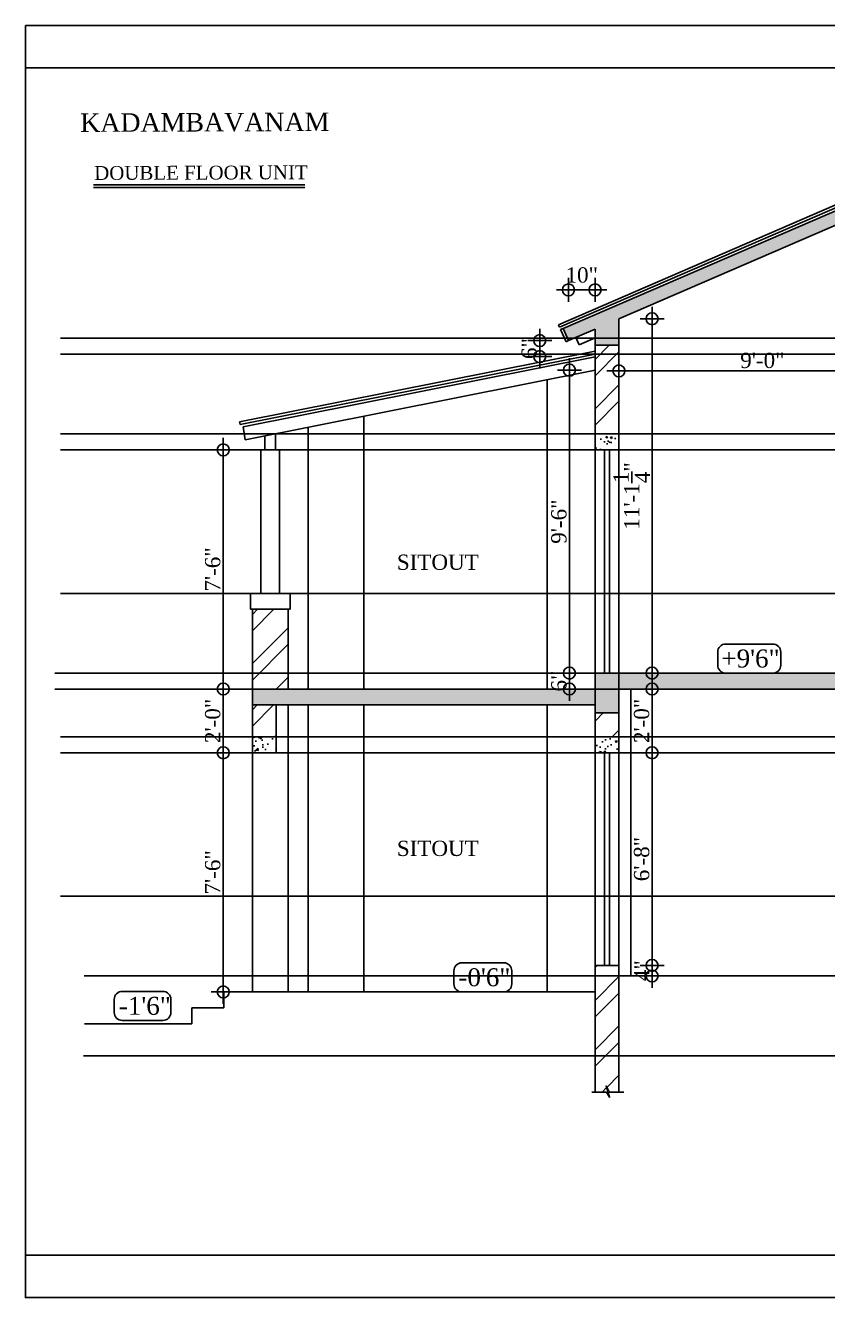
# Model space of a CAD drawing. Extents: x -4781 to 3971, y -2954 to -1072.
# Drawn here: x 627.3 to 929.3, y -2281.8 to -1803 of the extents above; entities that cross this region are included whole.
import ezdxf

# ---------------------------------------------------------------- set-up
doc = ezdxf.new("R2010")
doc.units = 0
doc.header["$LTSCALE"] = 20
doc.header["$MEASUREMENT"] = 0
doc.header["$PDMODE"] = 34
doc.layers.get('0').update_dxf_attribs({"linetype": 'CONTINUOUS'})
doc.layers.get('DEFPOINTS').update_dxf_attribs({"linetype": 'CONTINUOUS'})
for name, color, linetype in [('border', 230, 'CONTINUOUS'), ('BORTEXT', 2, 'CONTINUOUS'), ('DIMLINE', 254, 'CONTINUOUS'), ('glass', 4, 'CONTINUOUS'), ('HATCH', 8, 'CONTINUOUS'), ('text', 2, 'CONTINUOUS'), ('TEXTS', 2, 'CONTINUOUS'), ('tile', 22, 'CONTINUOUS'), ('wall', 13, 'CONTINUOUS'), ('WINDOW', 4, 'CONTINUOUS'), ('WOOD', 7, 'CONTINUOUS')]:
    doc.layers.add(name, color=color, linetype=linetype)
doc.layers.add('correct', color=230, linetype='CONTINUOUS', plot=False)
doc.layers.add('guide', color=211, linetype='CONTINUOUS', plot=False)
doc.styles.add('DIMTEXT', font='times_1.ttf')
doc.styles.add('STYLE1', font='times_1.ttf')
doc.styles.add('style5', font='times_1.ttf')
doc.dimstyles.new('ARCH_48_0', dxfattribs={"dimtxt": 5.75, "dimasz": 2.25, "dimexe": 0.25, "dimexo": 0, "dimgap": 1, "dimtad": 1, "dimzin": 3, "dimdsep": 46, "dimlunit": 4, "dimtxsty": 'DIMTEXT', "dimblk": 'BLK', "dimcen": 0, "dimdle": 0.09375, "dimse1": 1, "dimse2": 1, "dimclrd": 254, "dimclrt": 3, "dimadec": 1, "dimazin": 0, "dimtfac": 1, "dimtix": 1, "dimtmove": 2, "dimatfit": 3, "dimldrblk": 'NONE', "dimfxl": 0.25, "dimtvp": 1.4625, "dimtolj": 1, "dimtzin": 15, "dimarcsym": 0})
pattern_1 = [(130, (8888.972, -2468.209), (-7.172602, -0.6275213), [0.75, -8.25]), (185, (8888.972, -2468.209), (1.387513, 7.521921), [0.6, -6.6]), (79.5486, (8888.374, -2468.261), (-5.785094, 6.8943954), [0.637402, -7.011421]), (133.8158, (8888.972, -2466.209), (-10.6724105, -1.65519), [1.125, -12.375]), (83.3644, (8888.082, -2466.347), (-9.346627, 9.741179), [0.956103, -10.51713]), (188.8158, (8888.972, -2466.209), (-9.34662, 9.741186), [0.9, -9.9]), (159, (8887.972, -2466.709), (-5.9690705, -4.026189), [0.75, -8.25]), (214, (8887.972, -2466.709), (-2.433153, 7.2515005), [0.6, -6.6]), (108.5486, (8887.4744, -2467.0445), (-8.402226, 3.225305), [0.637402, -7.011421]), (142.5, (8888.9719, -2468.209), (-0.12159855, 3.3289385), [0, -6.52, 0, -6.7, 0, -6.625]), (172.5, (8888.972, -2468.209), (-2.6306954, 3.9441171), [0, -3.82, 0, -6.37, 0, -2.525]), (212.5, (8891.2019, -2468.209), (-5.3382244, -0.2255487), [0, -2.5, 0, -7.8, 0, -10.35]), (222.5, (8892.202, -2468.209), (-5.8318617, 1.0010498), [0, -3.25, 0, -5.18, 0, -7.35])]
pattern_2 = [(45, (1156.224, -1001.717), (-9.28078, 9.28078), []), (45, (1162.411, -1001.717), (-9.28078, 9.28078), [])]
pattern_3 = [(50, (304.679, 0), (7.172602, -0.627521), [0.75, -8.25]), (355, (304.679, 0), (-1.387513, 7.521921), [0.6, -6.6]), (100.4514, (305.277, -0.052), (5.785094, 6.894395), [0.637402, -7.01142]), (46.1842, (304.679, 2), (10.67241, -1.65519), [1.125, -12.375]), (96.6356, (305.569, 1.862), (9.346627, 9.74118), [0.956103, -10.51713]), (351.1842, (304.679, 2), (9.34662, 9.741186), [0.9, -9.9]), (21, (305.679, 1.5), (5.96907, -4.026189), [0.75, -8.25]), (326, (305.679, 1.5), (2.433153, 7.2515), [0.6, -6.6]), (71.4514, (306.1766, 1.1645), (8.402226, 3.225305), [0.637402, -7.01142]), (37.5, (304.6792, 0), (0.1215986, 3.3289385), [0, -6.52, 0, -6.7, 0, -6.625]), (7.5, (304.6792, 0), (2.6306954, 3.944117), [0, -3.82, 0, -6.37, 0, -2.525]), (327.5, (302.4492, 0), (5.3382244, -0.2255487), [0, -2.5, 0, -7.8, 0, -10.35]), (317.5, (301.449, 0), (5.831862, 1.00105), [0, -3.25, 0, -5.18, 0, -7.35])]
pattern_4 = [(45, (304.679, 0), (-9.28078, 9.28078), []), (45, (310.866, 0), (-9.28078, 9.28078), [])]

# ---------------------------------------------------------------- blocks, each defined once
blk = doc.blocks.new('BLK')
for q in [(-2, 0), (0, 2), (2, 0), (0, -2)]:
    blk.add_line((0, 0), q)
blk.add_circle((0, 0), 1)
blk = doc.blocks.new('*D57')
at = {"layer": 'DEFPOINTS', "color": 0, "lineweight": -2, "transparency": 16777216}
for p in [(850.76, -2156.78), (863.24, -2156.78), (850.76, -2160.78)]:
    blk.add_point(p, dxfattribs=at)
at = {"layer": 'DIMLINE', "color": 254, "lineweight": -2, "transparency": 16777216}
for p, q in [((863.24, -2154.53), (863.24, -2152.28)), ((863.24, -2160.78), (863.24, -2156.78)), ((863.24, -2163.03), (863.24, -2165.28))]:
    blk.add_line(p, q, dxfattribs=at)
at = {"layer": 'DIMLINE', "color": 254, "lineweight": -2, "transparency": 16777216, "xscale": 2.25, "yscale": 2.25, "zscale": 2.25}
for p, rotation in [((863.24, -2156.78), 270), ((863.24, -2160.78), 90)]:
    blk.add_blockref('BLK', p, dxfattribs=dict(at, rotation=rotation))
at = {"layer": 'DIMLINE', "color": 3, "lineweight": -2, "transparency": 16777216, "insert": (859.37, -2158.78), "char_height": 5.75, "attachment_point": 5, "rotation": 90, "style": 'DIMTEXT'}
blk.add_mtext('\\A1;4"', dxfattribs=at)
blk = doc.blocks.new('_None')
blk = doc.blocks.new('*D58')
at = {"layer": 'DEFPOINTS', "color": 0, "lineweight": -2, "transparency": 16777216}
for p in [(850.76, -2076.78), (863.24, -2076.78), (850.76, -2156.78)]:
    blk.add_point(p, dxfattribs=at)
at = {"layer": 'DIMLINE', "color": 254, "lineweight": -2, "transparency": 16777216}
blk.add_line((863.24, -2154.53), (863.24, -2079.03), dxfattribs=at)
at = {"layer": 'DIMLINE', "color": 254, "lineweight": -2, "transparency": 16777216, "xscale": 2.25, "yscale": 2.25, "zscale": 2.25}
for p, rotation in [((863.24, -2076.78), 90), ((863.24, -2156.78), 270)]:
    blk.add_blockref('BLK', p, dxfattribs=dict(at, rotation=rotation))
at = {"layer": 'DIMLINE', "color": 3, "lineweight": -2, "transparency": 16777216, "insert": (859.32, -2116.78), "char_height": 5.75, "attachment_point": 5, "rotation": 90, "style": 'DIMTEXT'}
blk.add_mtext('\\A1;6\'-8"', dxfattribs=at)
blk = doc.blocks.new('*D59')
at = {"layer": 'DEFPOINTS', "color": 0, "lineweight": -2, "transparency": 16777216}
for p in [(850.76, -2052.78), (863.24, -2052.78), (850.76, -2076.78)]:
    blk.add_point(p, dxfattribs=at)
at = {"layer": 'DIMLINE', "color": 254, "lineweight": -2, "transparency": 16777216}
blk.add_line((863.24, -2074.53), (863.24, -2055.03), dxfattribs=at)
at = {"layer": 'DIMLINE', "color": 254, "lineweight": -2, "transparency": 16777216, "xscale": 2.25, "yscale": 2.25, "zscale": 2.25}
for p, rotation in [((863.24, -2052.78), 90), ((863.24, -2076.78), 270)]:
    blk.add_blockref('BLK', p, dxfattribs=dict(at, rotation=rotation))
at = {"layer": 'DIMLINE', "color": 3, "lineweight": -2, "transparency": 16777216, "insert": (859.32, -2064.78), "char_height": 5.75, "attachment_point": 5, "rotation": 90, "style": 'DIMTEXT'}
blk.add_mtext('\\A1;2\'-0"', dxfattribs=at)
blk = doc.blocks.new('*D62')
at = {"layer": 'DEFPOINTS', "color": 0, "lineweight": -2, "transparency": 16777216}
for p in [(716.01, -1962.78), (701.8, -2052.78), (712.76, -2052.78)]:
    blk.add_point(p, dxfattribs=at)
at = {"layer": 'DIMLINE', "color": 254, "lineweight": -2, "transparency": 16777216}
blk.add_line((701.8, -1965.03), (701.8, -2050.53), dxfattribs=at)
at = {"layer": 'DIMLINE', "color": 254, "lineweight": -2, "transparency": 16777216, "xscale": 2.25, "yscale": 2.25, "zscale": 2.25}
for p, rotation in [((701.8, -1962.78), 90), ((701.8, -2052.78), 270)]:
    blk.add_blockref('BLK', p, dxfattribs=dict(at, rotation=rotation))
at = {"layer": 'DIMLINE', "color": 3, "lineweight": -2, "transparency": 16777216, "insert": (697.86, -2007.78), "char_height": 5.75, "attachment_point": 5, "rotation": 90, "style": 'DIMTEXT'}
blk.add_mtext('\\A1;7\'-6"', dxfattribs=at)
blk = doc.blocks.new('*D63')
at = {"layer": 'DEFPOINTS', "color": 0, "lineweight": -2, "transparency": 16777216}
for p in [(841.76, -1932.78), (832.1, -2046.78), (841.76, -2046.78)]:
    blk.add_point(p, dxfattribs=at)
at = {"layer": 'DIMLINE', "color": 254, "lineweight": -2, "transparency": 16777216}
blk.add_line((832.1, -1935.03), (832.1, -2044.53), dxfattribs=at)
at = {"layer": 'DIMLINE', "color": 254, "lineweight": -2, "transparency": 16777216, "xscale": 2.25, "yscale": 2.25, "zscale": 2.25}
for p, rotation in [((832.1, -1932.78), 90), ((832.1, -2046.78), 270)]:
    blk.add_blockref('BLK', p, dxfattribs=dict(at, rotation=rotation))
at = {"layer": 'DIMLINE', "color": 3, "lineweight": -2, "transparency": 16777216, "insert": (828.17, -1989.78), "char_height": 5.75, "attachment_point": 5, "rotation": 90, "style": 'DIMTEXT'}
blk.add_mtext('\\A1;9\'-6"', dxfattribs=at)
blk = doc.blocks.new('*D65')
at = {"layer": 'DEFPOINTS', "color": 0, "lineweight": -2, "transparency": 16777216}
for p in [(841.76, -2046.78), (832.1, -2052.78), (841.76, -2052.78)]:
    blk.add_point(p, dxfattribs=at)
at = {"layer": 'DIMLINE', "color": 254, "lineweight": -2, "transparency": 16777216}
for p, q in [((832.1, -2044.53), (832.1, -2042.28)), ((832.1, -2046.78), (832.1, -2052.78)), ((832.1, -2055.03), (832.1, -2057.28))]:
    blk.add_line(p, q, dxfattribs=at)
at = {"layer": 'DIMLINE', "color": 254, "lineweight": -2, "transparency": 16777216, "xscale": 2.25, "yscale": 2.25, "zscale": 2.25}
for p, rotation in [((832.1, -2046.78), 270), ((832.1, -2052.78), 90)]:
    blk.add_blockref('BLK', p, dxfattribs=dict(at, rotation=rotation))
at = {"layer": 'DIMLINE', "color": 3, "lineweight": -2, "transparency": 16777216, "insert": (828.18, -2049.78), "char_height": 5.75, "attachment_point": 5, "rotation": 90, "style": 'DIMTEXT'}
blk.add_mtext('\\A1;6"', dxfattribs=at)
blk = doc.blocks.new('*D359')
at = {"layer": 'DEFPOINTS', "color": 0, "lineweight": -2, "transparency": 16777216}
for p in [(958.76, -1878.69), (958.76, -1933.07), (850.76, -1941.07)]:
    blk.add_point(p, dxfattribs=at)
at = {"layer": 'DIMLINE', "color": 254, "lineweight": -2, "transparency": 16777216}
blk.add_line((853.01, -1933.07), (956.51, -1933.07), dxfattribs=at)
at = {"layer": 'DIMLINE', "color": 254, "lineweight": -2, "transparency": 16777216, "xscale": 2.25, "yscale": 2.25, "zscale": 2.25, "rotation": 180}
blk.add_blockref('BLK', (850.76, -1933.07), dxfattribs=at)
at = {"layer": 'DIMLINE', "color": 254, "lineweight": -2, "transparency": 16777216, "xscale": 2.25, "yscale": 2.25, "zscale": 2.25}
blk.add_blockref('BLK', (958.76, -1933.07), dxfattribs=at)
at = {"layer": 'DIMLINE', "color": 3, "lineweight": -2, "transparency": 16777216, "insert": (904.76, -1929.14), "char_height": 5.75, "attachment_point": 5, "style": 'DIMTEXT'}
blk.add_mtext('\\A1;9\'-0"', dxfattribs=at)
blk = doc.blocks.new('*D500')
at = {"layer": 'DEFPOINTS', "color": 0, "lineweight": -2, "transparency": 16777216}
for p in [(850.76, -1913.46), (850.76, -2046.78), (863.24, -2046.78)]:
    blk.add_point(p, dxfattribs=at)
at = {"layer": 'DIMLINE', "color": 254, "lineweight": -2, "transparency": 16777216}
blk.add_line((863.24, -1915.71), (863.24, -2044.53), dxfattribs=at)
at = {"layer": 'DIMLINE', "color": 254, "lineweight": -2, "transparency": 16777216, "xscale": 2.25, "yscale": 2.25, "zscale": 2.25}
for p, rotation in [((863.24, -1913.46), 90), ((863.24, -2046.78), 270)]:
    blk.add_blockref('BLK', p, dxfattribs=dict(at, rotation=rotation))
at = {"layer": 'DIMLINE', "color": 3, "lineweight": -2, "transparency": 16777216, "insert": (855.55, -1980.12), "char_height": 5.75, "attachment_point": 5, "rotation": 90, "style": 'DIMTEXT'}
blk.add_mtext('\\A1;11\'-1{\\H1.000000x;\\S1/4;}"', dxfattribs=at)
blk = doc.blocks.new('*D501')
at = {"layer": 'DEFPOINTS', "color": 0, "lineweight": -2, "transparency": 16777216}
for p in [(841.76, -1902.57), (831.76, -1921.67), (841.76, -1921.67)]:
    blk.add_point(p, dxfattribs=at)
at = {"layer": 'DIMLINE', "color": 254, "lineweight": -2, "transparency": 16777216}
blk.add_line((834.01, -1902.57), (839.51, -1902.57), dxfattribs=at)
at = {"layer": 'DIMLINE', "color": 254, "lineweight": -2, "transparency": 16777216, "xscale": 2.25, "yscale": 2.25, "zscale": 2.25, "rotation": 180}
blk.add_blockref('BLK', (831.76, -1902.57), dxfattribs=at)
at = {"layer": 'DIMLINE', "color": 254, "lineweight": -2, "transparency": 16777216, "xscale": 2.25, "yscale": 2.25, "zscale": 2.25}
blk.add_blockref('BLK', (841.76, -1902.57), dxfattribs=at)
at = {"layer": 'DIMLINE', "color": 3, "lineweight": -2, "transparency": 16777216, "insert": (836.76, -1897), "char_height": 5.75, "attachment_point": 5, "style": 'DIMTEXT'}
blk.add_mtext('\\A1;10"', dxfattribs=at)
blk = doc.blocks.new('*D502')
at = {"layer": 'DEFPOINTS', "color": 0, "lineweight": -2, "transparency": 16777216}
for p in [(820.94, -1921.67), (831.76, -1921.67), (831.76, -1927.67)]:
    blk.add_point(p, dxfattribs=at)
at = {"layer": 'DIMLINE', "color": 254, "lineweight": -2, "transparency": 16777216}
for p, q in [((820.94, -1919.42), (820.94, -1917.17)), ((820.94, -1927.67), (820.94, -1921.67)), ((820.94, -1929.92), (820.94, -1932.17))]:
    blk.add_line(p, q, dxfattribs=at)
at = {"layer": 'DIMLINE', "color": 254, "lineweight": -2, "transparency": 16777216, "xscale": 2.25, "yscale": 2.25, "zscale": 2.25}
for p, rotation in [((820.94, -1921.67), 270), ((820.94, -1927.67), 90)]:
    blk.add_blockref('BLK', p, dxfattribs=dict(at, rotation=rotation))
at = {"layer": 'DIMLINE', "color": 3, "lineweight": -2, "transparency": 16777216, "insert": (817.01, -1924.67), "char_height": 5.75, "attachment_point": 5, "rotation": 90, "style": 'DIMTEXT'}
blk.add_mtext('\\A1;6"', dxfattribs=at)
blk = doc.blocks.new('*D507')
at = {"layer": 'DEFPOINTS', "color": 0, "lineweight": -2, "transparency": 16777216}
for p in [(712.76, -2052.78), (701.8, -2076.78), (712.76, -2076.78)]:
    blk.add_point(p, dxfattribs=at)
at = {"layer": 'DIMLINE', "color": 254, "lineweight": -2, "transparency": 16777216}
blk.add_line((701.8, -2055.03), (701.8, -2074.53), dxfattribs=at)
at = {"layer": 'DIMLINE', "color": 254, "lineweight": -2, "transparency": 16777216, "xscale": 2.25, "yscale": 2.25, "zscale": 2.25}
for p, rotation in [((701.8, -2052.78), 90), ((701.8, -2076.78), 270)]:
    blk.add_blockref('BLK', p, dxfattribs=dict(at, rotation=rotation))
at = {"layer": 'DIMLINE', "color": 3, "lineweight": -2, "transparency": 16777216, "insert": (697.87, -2064.78), "char_height": 5.75, "attachment_point": 5, "rotation": 90, "style": 'DIMTEXT'}
blk.add_mtext('\\A1;2\'-0"', dxfattribs=at)
blk = doc.blocks.new('*D508')
at = {"layer": 'DEFPOINTS', "color": 0, "lineweight": -2, "transparency": 16777216}
for p in [(712.76, -2076.78), (701.8, -2166.78), (712.76, -2166.78)]:
    blk.add_point(p, dxfattribs=at)
at = {"layer": 'DIMLINE', "color": 254, "lineweight": -2, "transparency": 16777216}
blk.add_line((701.8, -2079.03), (701.8, -2164.53), dxfattribs=at)
at = {"layer": 'DIMLINE', "color": 254, "lineweight": -2, "transparency": 16777216, "xscale": 2.25, "yscale": 2.25, "zscale": 2.25}
for p, rotation in [((701.8, -2076.78), 90), ((701.8, -2166.78), 270)]:
    blk.add_blockref('BLK', p, dxfattribs=dict(at, rotation=rotation))
at = {"layer": 'DIMLINE', "color": 3, "lineweight": -2, "transparency": 16777216, "insert": (697.86, -2121.78), "char_height": 5.75, "attachment_point": 5, "rotation": 90, "style": 'DIMTEXT'}
blk.add_mtext('\\A1;7\'-6"', dxfattribs=at)

msp = doc.modelspace()

# ---------------------------------------------------------------- hatches: boundary and pattern name
at = {"layer": 'HATCH', "lineweight": -2}
h = msp.add_hatch(dxfattribs=at)
h.set_pattern_fill('AR-CONC', color=8, style=0)
h.set_pattern_definition(pattern_3)
h.paths.add_polyline_path([(958.761, -1861.335), (829.731, -1917.102), (831.761, -1921.671), (841.761, -1917.349), (841.761, -1923.349), (850.761, -1923.349), (850.761, -1913.459), (958.761, -1866.782), (1066.761, -1913.459), (1066.761, -1923.349), (1075.761, -1923.349), (1075.761, -1917.349), (1085.761, -1921.671), (1087.792, -1917.102)])
at = {"layer": 'HATCH'}
h = msp.add_hatch(dxfattribs=at)
h.set_pattern_fill('ANSI32', color=8, scale=35, style=0)
h.set_pattern_definition(pattern_2)
h.paths.add_polyline_path([(841.761, -1956.782), (850.761, -1956.782), (850.761, -1923.349), (841.761, -1923.349)])
h = msp.add_hatch(dxfattribs=at)
h.set_pattern_fill('AR-CONC', color=256, style=0)
h.set_pattern_definition(pattern_1)
h.paths.add_polyline_path([(850.761, -1956.782), (841.761, -1956.782), (841.761, -1962.782), (850.761, -1962.782)])
h = msp.add_hatch(dxfattribs=at)
h.set_pattern_fill('ANSI32', color=8, scale=35, style=0)
h.set_pattern_definition([(45, (603.465, -1001.717), (-9.28078, 9.28078), []), (45, (609.653, -1001.717), (-9.28078, 9.28078), [])])
h.paths.add_polyline_path([(712.761, -2022.782), (712.761, -2052.782), (726.261, -2052.782), (726.261, -2022.782)])
h = msp.add_hatch(dxfattribs=at)
h.set_pattern_fill('AR-CONC', color=256, scale=0.05, style=0)
h.set_pattern_definition([(50, (-702.939, -331.962), (9.109233, -0.796954), [0.9525, -10.4775]), (355, (-702.939, -331.962), (-1.76214, 9.552832), [0.762, -8.382]), (100.451, (-702.1795, -332.029), (7.347125, 8.755834), [0.8095, -8.9045]), (46.1842, (-702.939, -329.422), (13.55395, -2.102116), [1.42875, -15.71625]), (96.6356, (-701.809, -329.597), (11.87021, 12.37128), [1.21425, -13.35675]), (351.184, (-702.939, -329.422), (11.87023, 12.371256), [1.143, -12.573]), (21, (-701.669, -330.057), (7.580744, -5.113276), [0.9525, -10.4775]), (326, (-701.669, -330.057), (3.0901, 9.2094), [0.762, -8.382]), (71.4514, (-701.037, -330.483), (10.670825, 4.096143), [0.8095, -8.9045]), (37.5, (-702.9386, -331.962), (0.15443, 4.227752), [0, -8.2804, 0, -8.509, 0, -8.41375]), (7.5, (-702.9386, -331.962), (3.340983, 5.009029), [0, -4.8514, 0, -8.0899, 0, -3.20675]), (327.5, (-705.7707, -331.962), (6.7795298, -0.286437), [0, -3.175, 0, -9.906, 0, -13.1445]), (317.5, (-707.041, -331.962), (7.406459, 1.271325), [0, -4.1275, 0, -6.5786, 0, -9.3345])])
h.paths.add_polyline_path([(712.761, -2058.782), (841.761, -2058.782), (841.761, -2061.782), (850.761, -2061.782), (850.761, -2052.782), (1066.761, -2052.782), (1066.761, -2064.782), (1075.761, -2064.782), (1075.761, -2046.782), (841.761, -2046.782), (841.761, -2052.782), (712.761, -2052.782)])
h = msp.add_hatch(dxfattribs=at)
h.set_pattern_fill('ANSI32', color=8, scale=35, style=0)
h.set_pattern_definition(pattern_4)
h.paths.add_polyline_path([(721.761, -2058.782), (712.761, -2058.782), (712.761, -2068.955, 0.1350876), (721.761, -2069.313)])
h = msp.add_hatch(dxfattribs=at)
h.set_pattern_fill('ANSI32', color=8, scale=35, style=0)
h.set_pattern_definition(pattern_2)
h.paths.add_polyline_path([(850.761, -2070.782), (850.761, -2061.782), (841.761, -2061.782), (841.761, -2070.782)])
h = msp.add_hatch(dxfattribs=at)
h.set_pattern_fill('ANSI32', color=8, scale=35, style=0)
h.set_pattern_definition(pattern_4)
edge = h.paths.add_edge_path()
edge.add_line((721.761, -2070.782), (721.761, -2069.313))
edge.add_arc((717.911, -2052.782), 16.973, 252.33981, 283.1133, ccw=False)
edge.add_line((712.761, -2068.955), (712.761, -2070.782))
edge.add_line((712.761, -2070.782), (721.761, -2070.782))
at = {"layer": 'HATCH', "lineweight": -2}
h = msp.add_hatch(dxfattribs=at)
h.set_pattern_fill('AR-CONC', color=8, style=0)
h.set_pattern_definition(pattern_3)
h.paths.add_polyline_path([(721.761, -2076.782), (721.761, -2070.782), (712.761, -2070.782), (712.761, -2076.782)])
at = {"layer": 'HATCH'}
h = msp.add_hatch(dxfattribs=at)
h.set_pattern_fill('AR-CONC', color=256, style=0)
h.set_pattern_definition(pattern_1)
h.paths.add_polyline_path([(841.761, -2070.782), (850.761, -2070.782), (850.761, -2076.782), (841.761, -2076.782)])
h = msp.add_hatch(dxfattribs=at)
h.set_pattern_fill('ANSI32', color=8, scale=35, style=0)
h.set_pattern_definition(pattern_2)
h.paths.add_polyline_path([(841.761, -2204.464), (846.629, -2204.464), (845.924, -2202.153), (847.039, -2204.468), (850.761, -2204.468), (850.761, -2156.782), (841.761, -2156.782)])

# ---------------------------------------------------------------- linework, layer by layer
for p, q in [((823.761, -2052.782), (823.761, -1936.364)), ((754.761, -2052.782), (754.761, -1950.095)), ((733.761, -2052.782), (733.761, -1954.573)), ((726.261, -2046.782), (733.761, -2046.782)), ((726.261, -2166.782), (726.261, -2058.782)), ((733.761, -2166.782), (733.761, -2058.782)), ((754.761, -2166.782), (754.761, -2058.782)), ((823.761, -2166.782), (823.761, -2058.782)), ((712.761, -2166.782), (712.761, -2076.782)), ((733.761, -2076.782), (726.261, -2076.782)), ((841.761, -2076.782), (841.761, -2156.782)), ((850.761, -2076.782), (850.761, -2156.782))]:
    msp.add_line(p, q)
at = {"lineweight": -2}
for p, q in [((841.761, -1962.782), (841.761, -2046.782)), ((850.761, -1962.782), (850.761, -2046.782)), ((855.261, -2160.782), (855.261, -2052.782))]:
    msp.add_line(p, q, dxfattribs=at)
msp.add_lwpolyline([(852.597, -2204.468), (847.039, -2204.468), (845.924, -2202.153), (847.222, -2206.408), (846.02, -2204.464), (840.569, -2204.464)])
at = {"layer": 'border', "lineweight": -2}
for p, q in [((627.346, -1818.968), (1958.558, -1818.968)), ((627.346, -2265.879), (1958.558, -2265.879))]:
    msp.add_line(p, q, dxfattribs=at)
at = {"layer": 'BORTEXT', "color": 0}
for points in [[(890.927, -2035.859), (908.655, -2035.859, -0.4142136), (911.655, -2038.859), (911.655, -2043.81, -0.4142136), (908.655, -2046.81), (890.927, -2046.81, -0.4142136), (887.927, -2043.81), (887.927, -2038.859, -0.4142136)], [(791.612, -2155.831), (807.411, -2155.831, -0.4142136), (810.411, -2158.831), (810.411, -2163.782, -0.4142136), (807.411, -2166.782), (791.612, -2166.782, -0.4142136), (788.612, -2163.782), (788.612, -2158.831, -0.4142136)], [(663.79, -2166.568), (679.098, -2166.568, -0.4142136), (682.098, -2169.568), (682.098, -2174.52, -0.4142136), (679.098, -2177.52), (663.79, -2177.52, -0.4142136), (660.79, -2174.52), (660.79, -2169.568, -0.4142136)]]:
    msp.add_lwpolyline(points, format="xyb", close=True, dxfattribs=at)
at = {"layer": 'correct', "color": 3, "lineweight": -2}
msp.add_lwpolyline([(627.346, -1803.05), (1958.558, -1803.05), (1958.558, -2281.798), (627.346, -2281.798)], close=True, dxfattribs=at)
at = {"layer": 'glass', "lineweight": -2}
for p, q in [((845.261, -1962.782), (845.261, -2046.782)), ((847.261, -1962.782), (847.261, -2046.782))]:
    msp.add_line(p, q, dxfattribs=at)
at = {"layer": 'guide', "color": 3}
for p, q in [((1174.624, -1920.782), (640.485, -1920.782)), ((1174.624, -1926.782), (640.485, -1926.782)), ((1172.587, -2046.782), (638.448, -2046.782)), ((1172.587, -2052.782), (638.448, -2052.782))]:
    msp.add_line(p, q, dxfattribs=at)
at = {"layer": 'guide'}
for p, q in [((841.761, -2178.782), (841.761, -1920.782)), ((850.761, -2178.782), (850.761, -1920.782))]:
    msp.add_line(p, q, dxfattribs=at)
at = {"layer": 'guide', "color": 1}
for p, q in [((1174.624, -1956.782), (640.485, -1956.782)), ((1174.624, -1962.782), (640.485, -1962.782)), ((1174.624, -2070.782), (640.485, -2070.782)), ((1174.624, -2076.782), (640.485, -2076.782))]:
    msp.add_line(p, q, dxfattribs=at)
at = {"layer": 'guide', "color": 5}
for p, q in [((1174.624, -2016.782), (640.485, -2016.782)), ((1174.624, -2130.782), (640.485, -2130.782))]:
    msp.add_line(p, q, dxfattribs=at)
at = {"layer": 'guide', "color": 11}
for p, q in [((1174.624, -2160.782), (649.485, -2160.782)), ((1180.5, -2190.781), (649.186, -2190.796))]:
    msp.add_line(p, q, dxfattribs=at)
at = {"layer": 'TEXTS', "color": 7}
for p, q in [((732.534, -1863.003), (652.983, -1863.003)), ((732.534, -1863.995), (652.983, -1863.995))]:
    msp.add_line(p, q, dxfattribs=at)
at = {"layer": 'tile', "lineweight": -2}
for p, q in [((828.019, -1915.663), (958.761, -1859.157)), ((828.416, -1916.581), (958.761, -1860.246)), ((828.416, -1916.581), (828.019, -1915.663)), ((707.938, -1952.282), (841.761, -1925.684)), ((708.132, -1953.263), (841.761, -1926.703)), ((708.132, -1953.263), (707.938, -1952.282))]:
    msp.add_line(p, q, dxfattribs=at)
at = {"layer": 'wall'}
for p, q in [((829.731, -1917.102), (958.761, -1861.335)), ((850.761, -1913.459), (958.761, -1866.782)), ((850.761, -1962.782), (850.761, -1913.459)), ((831.761, -1921.671), (829.731, -1917.102)), ((831.761, -1921.671), (841.761, -1917.349)), ((841.761, -1917.349), (841.761, -1962.782)), ((850.761, -1923.349), (841.761, -1923.349)), ((841.761, -1956.782), (850.761, -1956.782)), ((841.761, -1962.782), (850.761, -1962.782)), ((727.011, -2016.782), (712.011, -2016.782)), ((712.011, -2022.782), (712.011, -2016.782)), ((727.011, -2022.782), (727.011, -2016.782)), ((727.011, -2022.782), (712.011, -2022.782)), ((726.261, -2052.782), (726.261, -2022.782)), ((841.761, -2046.782), (841.761, -2052.782)), ((1075.761, -2046.782), (841.761, -2046.782)), ((841.761, -2052.782), (712.761, -2052.782)), ((850.761, -2052.782), (850.761, -2076.782)), ((1066.761, -2052.782), (850.761, -2052.782)), ((841.761, -2058.782), (712.761, -2058.782)), ((712.761, -2076.782), (712.761, -2058.782)), ((721.761, -2076.782), (721.761, -2058.782)), ((841.761, -2058.782), (841.761, -2076.782)), ((850.761, -2061.782), (841.761, -2061.782)), ((721.761, -2070.782), (712.761, -2070.782)), ((850.761, -2070.782), (841.761, -2070.782)), ((721.761, -2076.782), (712.761, -2076.782)), ((850.761, -2076.782), (841.761, -2076.782)), ((841.761, -2156.782), (841.761, -2204.464)), ((850.761, -2156.782), (841.761, -2156.782)), ((850.761, -2156.782), (850.761, -2204.468)), ((1066.761, -2160.782), (850.761, -2160.782)), ((841.761, -2166.782), (702.039, -2166.782)), ((702.039, -2166.782), (702.039, -2172.782)), ((649.641, -2178.802), (690.039, -2178.813))]:
    msp.add_line(p, q, dxfattribs=at)
at = {"layer": 'wall', "color": 7, "lineweight": -2}
for p, q in [((717.511, -1962.782), (717.511, -1957.508)), ((721.511, -1962.782), (721.511, -1956.712)), ((716.011, -1962.782), (723.011, -1962.782)), ((716.011, -2016.782), (716.011, -1962.782)), ((723.011, -2016.782), (723.011, -1962.782))]:
    msp.add_line(p, q, dxfattribs=at)
at = {"layer": 'wall', "lineweight": -2}
msp.add_line((712.761, -2058.782), (712.761, -2022.782), dxfattribs=at)
at = {"layer": 'wall'}
msp.add_lwpolyline([(690.039, -2178.782), (690.039, -2172.782), (702.039, -2172.782)], dxfattribs=at)
at = {"layer": 'WINDOW'}
for p, q in [((845.261, -2076.782), (845.261, -2156.782)), ((847.261, -2076.782), (847.261, -2156.782))]:
    msp.add_line(p, q, dxfattribs=at)
at = {"layer": 'WOOD'}
for q in [(834.503, -1920.453), (841.761, -1920.617)]:
    msp.add_line((835.734, -1923.223), q, dxfattribs=at)
at = {"layer": 'WOOD', "lineweight": -2}
for p, q in [((709.308, -1954.049), (841.761, -1927.723)), ((710.011, -1959), (841.761, -1932.782)), ((710.011, -1959), (709.308, -1954.048))]:
    msp.add_line(p, q, dxfattribs=at)
at = {"layer": 'WOOD'}
msp.add_lwpolyline([(830.848, -1922.077), (831.761, -1921.671), (829.731, -1917.102), (828.817, -1917.508)], close=True, dxfattribs=at)

# ---------------------------------------------------------------- texts
at = {"layer": 'BORTEXT', "style": 'style5'}
for s, p in [('+9\'6"', (889.3, -2044.666)), ('-0\'6"', (790.317, -2164.638)), ('-1\'6"', (662.495, -2175.375))]:
    msp.add_text(s, height=6.75, dxfattribs=at).set_placement(p)
at = {"layer": 'text', "style": 'style5'}
for p in [(767.17, -2007.927), (767.17, -2115.611)]:
    msp.add_text('SITOUT', height=5.7389, dxfattribs=at).set_placement(p)
at = {"layer": 'TEXTS', "style": 'STYLE1'}
msp.add_text('KADAMBAVANAM', height=6.94286, rotation=0.20841, dxfattribs=at).set_placement((647.958, -1843.117))
at = {"layer": 'TEXTS', "color": 7, "style": 'STYLE1'}
msp.add_text('DOUBLE FLOOR UNIT', height=5.20714, rotation=0.20841, dxfattribs=at).set_placement((653.227, -1861.196))

# ---------------------------------------------------------------- dimensions: what is measured, and where the dimension line sits
at = {"layer": 'DIMLINE', "lineweight": -2}
dim = msp.add_linear_dim(base=(958.761, -1933.073), p1=(850.761, -1941.065), p2=(958.761, -1878.688), dimstyle='ARCH_48_0', override={"dimfxl": 0.18}, dxfattribs=at)
dim.commit()
dim.dimension.update_dxf_attribs({"geometry": '*D359', "text_midpoint": (904.761, -1929.14)})
dim = msp.add_linear_dim(base=(841.761, -1902.574), p1=(831.761, -1921.671), p2=(841.761, -1921.671), dimstyle='ARCH_48_0', dxfattribs=at)
dim.commit()
dim.dimension.update_dxf_attribs({"geometry": '*D501', "text_midpoint": (836.761, -1897.004), "dimtype": 160})
for base, p1, p2, picture, middle in [((863.241, -2046.782), (850.761, -1913.459), (850.761, -2046.782), '*D500', (855.545, -1980.121)), ((820.939, -1921.671), (831.761, -1927.671), (831.761, -1921.671), '*D502', (817.015, -1924.671)), ((701.797, -2076.782), (712.761, -2052.782), (712.761, -2076.782), '*D507', (697.872, -2064.782)), ((863.241, -2052.782), (850.761, -2076.782), (850.761, -2052.782), '*D59', (859.316, -2064.782)), ((701.797, -2166.782), (712.761, -2076.782), (712.761, -2166.782), '*D508', (697.864, -2121.782)), ((863.241, -2076.782), (850.761, -2156.782), (850.761, -2076.782), '*D58', (859.316, -2116.782)), ((863.241, -2156.782), (850.761, -2160.782), (850.761, -2156.782), '*D57', (859.366, -2158.782))]:
    dim = msp.add_linear_dim(base=base, p1=p1, p2=p2, angle=90, dimstyle='ARCH_48_0', dxfattribs=at)
    dim.commit()
    dim.dimension.update_dxf_attribs({"geometry": picture, "text_midpoint": middle})
for base, p1, p2, picture, middle in [((832.102, -2046.782), (841.761, -1932.782), (841.761, -2046.782), '*D63', (828.169, -1989.782)), ((701.797, -2052.782), (716.011, -1962.782), (712.761, -2052.782), '*D62', (697.864, -2007.782)), ((832.102, -2052.782), (841.761, -2046.782), (841.761, -2052.782), '*D65', (828.177, -2049.782))]:
    dim = msp.add_linear_dim(base=base, p1=p1, p2=p2, angle=90, dimstyle='ARCH_48_0', override={"dimfxl": 0.18}, dxfattribs=at)
    dim.commit()
    dim.dimension.update_dxf_attribs({"geometry": picture, "text_midpoint": middle})

doc.saveas('drawing.dxf')
